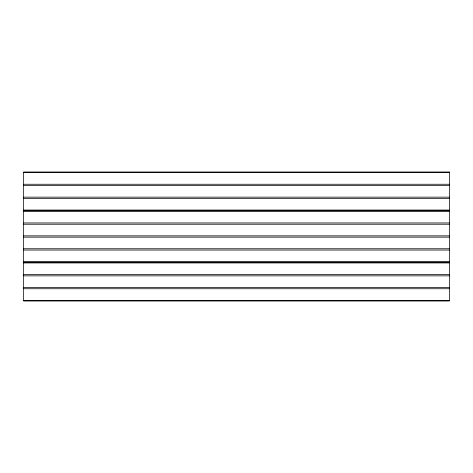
<?xml version="1.0" encoding="UTF-8"?>
<svg xmlns="http://www.w3.org/2000/svg" width="473" height="473" viewBox="0 0 473 473"><rect width="100%" height="100%" fill="white"/><g stroke="black" fill="none" stroke-linecap="round" stroke-linejoin="round"><path stroke-width="0.71" d="M23.65 172.645L449.35 172.645M23.65 184.257L449.35 184.257M23.65 185.546L449.35 185.546M23.65 197.152L449.35 197.152M23.65 198.447L449.35 198.447M23.65 210.053L449.35 210.053M23.65 210.698L449.35 210.698M23.65 211.342L449.35 211.342M23.65 222.954L449.35 222.954M23.65 224.243L449.35 224.243M23.65 235.856L449.35 235.856M23.65 237.144L449.35 237.144M23.65 248.757L449.35 248.757M23.65 250.046L449.35 250.046M23.65 261.658L449.35 261.658M23.65 262.302L449.35 262.302M23.65 262.947L449.35 262.947M23.65 274.553L449.35 274.553M23.65 275.848L449.35 275.848M23.65 287.454L449.35 287.454M23.65 288.743L449.35 288.743M23.65 300.355L449.35 300.355M449.35 172.001L23.65 172.001L23.65 300.999L449.35 300.999L449.35 172.001"/></g></svg>
